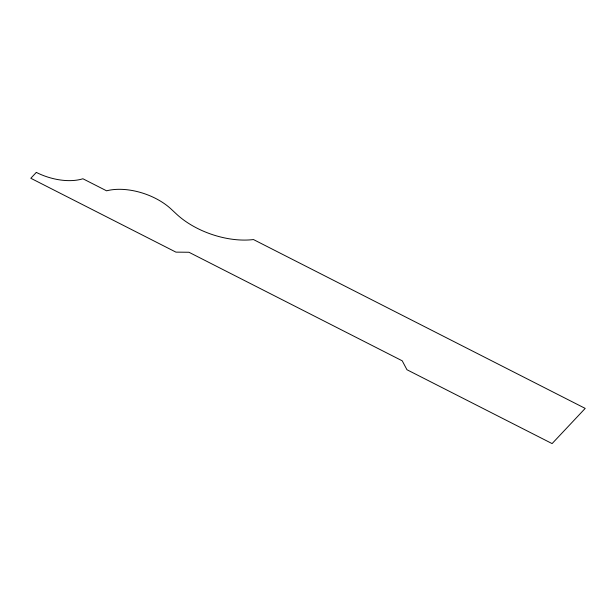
<?xml version="1.0" encoding="UTF-8"?>
<svg xmlns="http://www.w3.org/2000/svg" width="616" height="616" viewBox="0 0 616 616"><rect width="100%" height="100%" fill="white"/><g stroke="black" fill="none" stroke-linecap="round" stroke-linejoin="round"><path stroke-width="0.92" d="M36.321 172.403L30.8 178.27L175.937 252.136L188.958 252.26L402.217 360.807L406.96 369.731L552.098 443.597L585.2 408.4L253.469 239.555A63.209 35.251 19 0 1 176.584 214.16L171.14 209.086A48.217 26.888 19 0 0 106.591 190.821L82.898 178.763A44.521 24.832 19 0 1 36.321 172.403"/></g></svg>
